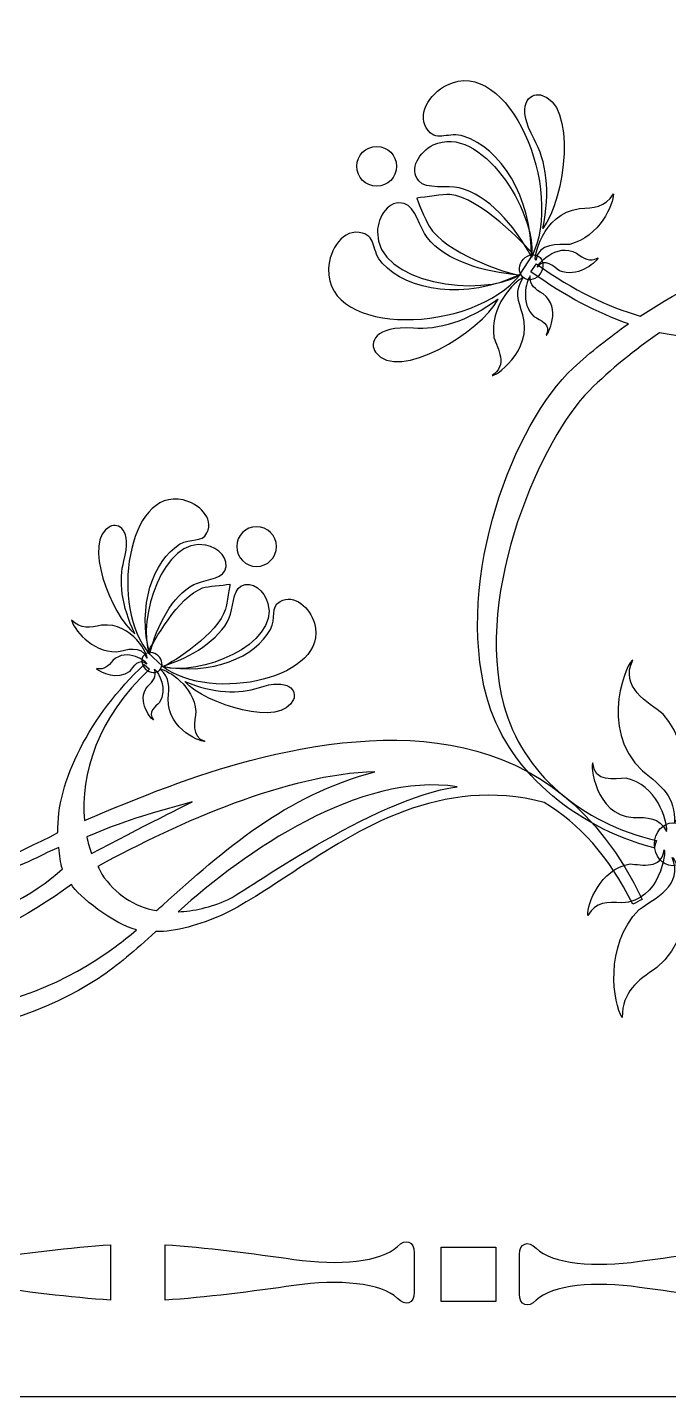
# Model space of a CAD drawing. Header units: millimetres. Extents: x -106 to 106, y -106 to 106.
# Drawn here: x -33.97 to -21.13, y -105.66 to -78.25 of the extents above; entities that cross this region are included whole.
import ezdxf

# ---------------------------------------------------------------- set-up
doc = ezdxf.new("R2010")
doc.units = ezdxf.units.MM
doc.header["$MEASUREMENT"] = 0
doc.layers.add('layer 1', color=7, linetype='Continuous')

msp = doc.modelspace()

# ---------------------------------------------------------------- linework, layer by layer
at = {"layer": 'layer 1', "color": 7}
msp.add_open_spline([(105.6569, -105.6569), (105.6569, -105.6569), (-106.0097, -105.6569), (-106.0097, -105.6569), (-106.0097, -105.6569), (-106.0097, -105.6569), (-106.0097, 106.0097), (-106.0097, 106.0097), (-106.0097, 106.0097), (-106.0097, 106.0097), (105.6569, 106.0097), (105.6569, 106.0097), (105.6569, 106.0097), (105.6569, 106.0097), (105.6569, -105.6569), (105.6569, -105.6569)], degree=3, knots=[0, 0, 0, 0, 0.2, 0.2, 0.2, 0.2, 0.4, 0.4, 0.4, 0.4, 0.6, 0.6, 0.6, 0.6, 1, 1, 1, 1], dxfattribs=at)
at = {"layer": 'layer 1', "color": 250}
for points, knots in [([(-23.8794, -82.8569), (-23.1891, -81.4954), (-24.3482, -78.79), (-25.5708, -79.4097), (-25.5708, -79.4097), (-25.9153, -79.5834), (-26.2008, -80.0192), (-25.94, -80.3251), (-25.94, -80.3251), (-25.7502, -80.548), (-25.536, -80.3334), (-25.2273, -80.4347), (-25.2273, -80.4347), (-24.5141, -80.6655), (-23.8603, -81.6311), (-23.8794, -82.8569)], [0, 0, 0, 0, 0.2, 0.2, 0.2, 0.2, 0.4, 0.4, 0.4, 0.4, 0.6, 0.6, 0.6, 0.6, 1, 1, 1, 1]), ([(-23.6502, -82.2792), (-23.1965, -81.6883), (-22.9558, -79.7605), (-23.6977, -79.6051), (-23.6977, -79.6051), (-23.9132, -79.5599), (-24.2066, -79.8018), (-23.8221, -80.4926), (-23.8221, -80.4926), (-23.5873, -80.9142), (-23.4914, -81.5412), (-23.6502, -82.2792)], [0, 0, 0, 0, 0.25, 0.25, 0.25, 0.25, 0.5, 0.5, 0.5, 0.5, 1, 1, 1, 1]), ([(3.5767, -83.1618), (3.5112, -83.1291), (3.4475, -83.0963), (3.3847, -83.0633), (3.3847, -83.0633), (2.9172, -84.0269), (2.3078, -84.6777), (1.6136, -85.1024), (1.6136, -85.1024), (-0.4487, -85.6402), (-2.0947, -84.5674), (-3.4196, -83.7016), (-3.4196, -83.7016), (-3.8803, -83.3995), (-4.4717, -83.0102), (-4.8396, -82.8483), (-4.8396, -82.8483), (-5.2701, -82.6585), (-5.7714, -82.5031), (-6.1574, -82.5186), (-6.1574, -82.5186), (-6.5851, -82.1345), (-6.9117, -81.8434), (-7.3089, -81.5819), (-7.3089, -81.5819), (-9.3458, -80.238), (-12.6753, -79.7935), (-15.5218, -81.832), (-15.5218, -81.832), (-15.5218, -81.832), (-16.01, -82.1982), (-16.01, -82.1982), (-16.01, -82.1982), (-16.0367, -82.2192), (-16.0658, -82.242), (-16.0934, -82.2633), (-16.0934, -82.2633), (-18.1231, -82.3829), (-20.0251, -82.9234), (-21.6997, -84.032), (-21.6997, -84.032), (-22.3476, -83.8474), (-23.0382, -83.5194), (-23.7763, -82.9875), (-23.7763, -82.9875), (-23.7763, -82.9875), (-23.8889, -83.1432), (-23.8889, -83.1432), (-23.8889, -83.1432), (-23.2017, -83.6393), (-22.5514, -83.9724), (-21.9364, -84.1857), (-21.9364, -84.1857), (-22.3176, -84.4537), (-22.6904, -84.7435), (-23.0449, -85.0745), (-23.0449, -85.0745), (-24.2155, -86.168), (-25.4261, -89.2417), (-24.7715, -91.6581), (-24.7715, -91.6581), (-24.3885, -93.0706), (-23.0642, -94.2468), (-21.421, -94.6732), (-21.421, -94.6732), (-21.421, -94.6732), (-21.3731, -94.5286), (-21.3731, -94.5286), (-21.3731, -94.5286), (-22.884, -94.182), (-24.0643, -93.1674), (-24.4279, -91.8269), (-24.4279, -91.8269), (-25.0544, -89.5159), (-23.6392, -86.4353), (-22.7235, -85.5244), (-22.7235, -85.5244), (-22.2828, -85.0866), (-21.8067, -84.7086), (-21.3116, -84.3634), (-21.3116, -84.3634), (-18.8589, -84.9068), (-17.0311, -83.5015), (-15.82, -82.5682), (-15.82, -82.5682), (-15.82, -82.5682), (-15.6701, -82.4555), (-15.6701, -82.4555), (-15.6701, -82.4555), (-15.4212, -82.4414), (-15.1699, -82.438), (-14.9167, -82.4387), (-14.9167, -82.4387), (-15.3713, -82.9086), (-15.6472, -83.6003), (-15.6293, -84.3279), (-15.6293, -84.3279), (-15.6061, -85.3009), (-15.1001, -86.1573), (-14.2189, -86.7943), (-14.2189, -86.7943), (-14.2189, -86.7943), (-14.1708, -86.6985), (-14.1708, -86.6985), (-14.1708, -86.6985), (-15.0016, -86.0967), (-15.414, -85.2337), (-15.4371, -84.3228), (-15.4371, -84.3228), (-15.4559, -83.5576), (-14.5425, -82.6461), (-14.4809, -82.6065), (-14.4809, -82.6065), (-12.6075, -82.5186), (-9.7675, -83.641), (-8.1187, -84.4975), (-8.1187, -84.4975), (-8.1519, -85.5086), (-7.4779, -86.846), (-6.3913, -87.8619), (-6.3913, -87.8619), (-6.3913, -87.8619), (-6.289, -87.7675), (-6.289, -87.7675), (-6.289, -87.7675), (-7.3223, -86.8019), (-7.6758, -85.6667), (-7.5874, -84.7376), (-7.5874, -84.7376), (-6.4993, -85.2047), (-5.3574, -85.6643), (-4.2677, -85.943), (-4.2677, -85.943), (-1.5697, -86.6327), (1.81, -86.8539), (3.5767, -83.1618)], [0, 0, 0, 0, 0.0285714, 0.0285714, 0.0285714, 0.0285714, 0.0571429, 0.0571429, 0.0571429, 0.0571429, 0.0857143, 0.0857143, 0.0857143, 0.0857143, 0.1142857, 0.1142857, 0.1142857, 0.1142857, 0.1428571, 0.1428571, 0.1428571, 0.1428572, 0.1714286, 0.1714286, 0.1714286, 0.1714286, 0.2, 0.2, 0.2, 0.2, 0.2285714, 0.2285714, 0.2285714, 0.2285714, 0.2571429, 0.2571429, 0.2571429, 0.2571429, 0.2857143, 0.2857143, 0.2857143, 0.2857143, 0.3142857, 0.3142857, 0.3142857, 0.3142857, 0.3428571, 0.3428571, 0.3428571, 0.3428572, 0.3714286, 0.3714286, 0.3714286, 0.3714286, 0.4, 0.4, 0.4, 0.4, 0.4285714, 0.4285714, 0.4285714, 0.4285714, 0.4571429, 0.4571429, 0.4571429, 0.4571429, 0.4857143, 0.4857143, 0.4857143, 0.4857143, 0.5142857, 0.5142857, 0.5142857, 0.5142857, 0.5428571, 0.5428571, 0.5428571, 0.5428572, 0.5714286, 0.5714286, 0.5714286, 0.5714286, 0.6, 0.6, 0.6, 0.6, 0.6285714, 0.6285714, 0.6285714, 0.6285714, 0.6571429, 0.6571429, 0.6571429, 0.6571429, 0.6857143, 0.6857143, 0.6857143, 0.6857143, 0.7142857, 0.7142857, 0.7142857, 0.7142857, 0.7428571, 0.7428571, 0.7428571, 0.7428572, 0.7714286, 0.7714286, 0.7714286, 0.7714286, 0.8, 0.8, 0.8, 0.8, 0.8285714, 0.8285714, 0.8285714, 0.8285714, 0.8571429, 0.8571429, 0.8571429, 0.8571429, 0.8857143, 0.8857143, 0.8857143, 0.8857143, 0.9142857, 0.9142857, 0.9142857, 0.9142857, 0.9428571, 0.9428571, 0.9428571, 0.9428572, 1, 1, 1, 1]), ([(-23.8736, -82.8428), (-23.7782, -81.9426), (-24.8982, -80.1546), (-25.8415, -80.6066), (-25.8415, -80.6066), (-26.1162, -80.7382), (-26.3396, -81.0851), (-26.1338, -81.3276), (-26.1338, -81.3276), (-25.9846, -81.5033), (-25.551, -81.411), (-25.3257, -81.4651), (-25.3257, -81.4651), (-24.7466, -81.6087), (-24.2274, -82.1993), (-23.8736, -82.8428)], [0, 0, 0, 0, 0.2, 0.2, 0.2, 0.2, 0.4, 0.4, 0.4, 0.4, 0.6, 0.6, 0.6, 0.6, 1, 1, 1, 1]), ([(-26.5771, -81.0341), (-26.5771, -80.8147), (-26.7551, -80.6366), (-26.9747, -80.6366), (-26.9747, -80.6366), (-27.1941, -80.6366), (-27.3726, -80.8147), (-27.3726, -81.0341), (-27.3726, -81.0341), (-27.3726, -81.2532), (-27.1941, -81.4317), (-26.9747, -81.4317), (-26.9747, -81.4317), (-26.7551, -81.4317), (-26.5771, -81.2532), (-26.5771, -81.0341)], [0, 0, 0, 0, 0.2, 0.2, 0.2, 0.2, 0.4, 0.4, 0.4, 0.4, 0.6, 0.6, 0.6, 0.6, 1, 1, 1, 1]), ([(-24.1158, -83.2145), (-24.41, -83.1683), (-25.6018, -82.7636), (-25.9255, -82.2306), (-25.9255, -82.2306), (-25.9939, -82.1179), (-26.177, -81.6739), (-26.1739, -81.669), (-26.1739, -81.669), (-25.9855, -81.6497), (-25.6506, -81.5857), (-25.5126, -81.5981), (-25.5126, -81.5981), (-24.8942, -81.6577), (-24.0193, -82.5954), (-23.8447, -82.7935), (-23.8447, -82.7935), (-23.8447, -82.7935), (-24.1158, -83.2145), (-24.1158, -83.2145)], [0, 0, 0, 0, 0.1666667, 0.1666667, 0.1666667, 0.1666667, 0.3333333, 0.3333333, 0.3333333, 0.3333333, 0.5, 0.5, 0.5, 0.5, 0.6666667, 0.6666667, 0.6666667, 0.6666667, 1, 1, 1, 1]), ([(-23.792, -82.9199), (-23.7377, -82.5527), (-23.3434, -82.6065), (-23.112, -82.5954), (-23.112, -82.5954), (-22.51, -82.4459), (-22.2329, -81.7841), (-22.2367, -81.5867), (-22.2367, -81.5867), (-22.4134, -81.8565), (-22.6228, -81.8637), (-22.9188, -81.8809), (-22.9188, -81.8809), (-23.6753, -81.9781), (-23.844, -82.9107), (-23.792, -82.9199)], [0, 0, 0, 0, 0.2, 0.2, 0.2, 0.2, 0.4, 0.4, 0.4, 0.4, 0.6, 0.6, 0.6, 0.6, 1, 1, 1, 1]), ([(-24.1098, -83.2097), (-24.8904, -83.6699), (-26.9819, -83.3899), (-26.9597, -82.3433), (-26.9597, -82.3433), (-26.9539, -82.0401), (-26.7309, -81.6918), (-26.4245, -81.7796), (-26.4245, -81.7796), (-26.2028, -81.8427), (-26.1081, -82.2757), (-25.965, -82.4583), (-25.965, -82.4583), (-25.5946, -82.9265), (-24.842, -83.1539), (-24.1098, -83.2097)], [0, 0, 0, 0, 0.2, 0.2, 0.2, 0.2, 0.4, 0.4, 0.4, 0.4, 0.6, 0.6, 0.6, 0.6, 1, 1, 1, 1]), ([(-24.0996, -83.199), (-25.0532, -84.3907), (-27.9958, -84.4551), (-27.9379, -83.0853), (-27.9379, -83.0853), (-27.9223, -82.6998), (-27.6441, -82.2602), (-27.2574, -82.3708), (-27.2574, -82.3708), (-26.9759, -82.4504), (-27.082, -82.7353), (-26.8634, -82.974), (-26.8634, -82.974), (-26.3575, -83.5277), (-25.2072, -83.7237), (-24.0996, -83.199)], [0, 0, 0, 0, 0.2, 0.2, 0.2, 0.2, 0.4, 0.4, 0.4, 0.4, 0.6, 0.6, 0.6, 0.6, 1, 1, 1, 1]), ([(-23.758, -83.0522), (-23.6061, -82.8555), (-23.4326, -83.0405), (-23.315, -83.1249), (-23.315, -83.1249), (-22.971, -83.2689), (-22.6087, -82.9851), (-22.5434, -82.8659), (-22.5434, -82.8659), (-22.7214, -82.9575), (-22.8259, -82.88), (-22.9765, -82.7746), (-22.9765, -82.7746), (-23.3801, -82.5389), (-23.7811, -83.0268), (-23.758, -83.0522)], [0, 0, 0, 0, 0.2, 0.2, 0.2, 0.2, 0.4, 0.4, 0.4, 0.4, 0.6, 0.6, 0.6, 0.6, 1, 1, 1, 1]), ([(-24.0243, -83.2731), (-23.9208, -83.3396), (-23.7739, -83.2955), (-23.6948, -83.1739), (-23.6948, -83.1739), (-23.6166, -83.0522), (-23.6378, -82.899), (-23.7406, -82.8325), (-23.7406, -82.8325), (-23.8447, -82.766), (-23.9926, -82.8108), (-24.0703, -82.931), (-24.0703, -82.931), (-24.1483, -83.0529), (-24.128, -83.2066), (-24.0243, -83.2731)], [0, 0, 0, 0, 0.2, 0.2, 0.2, 0.2, 0.4, 0.4, 0.4, 0.4, 0.6, 0.6, 0.6, 0.6, 1, 1, 1, 1]), ([(-24.6641, -85.2171), (-24.3482, -85.0245), (-24.5492, -84.6804), (-24.6284, -84.4613), (-24.6284, -84.4613), (-24.7239, -83.8446), (-24.2234, -83.3323), (-24.04, -83.2603), (-24.04, -83.2603), (-24.2198, -83.5277), (-24.1451, -83.7251), (-24.047, -84.0059), (-24.047, -84.0059), (-23.8443, -84.7455), (-24.6343, -85.2616), (-24.6641, -85.2171)], [0, 0, 0, 0, 0.2, 0.2, 0.2, 0.2, 0.4, 0.4, 0.4, 0.4, 0.6, 0.6, 0.6, 0.6, 1, 1, 1, 1]), ([(-23.584, -84.4148), (-23.4655, -84.1953), (-23.7055, -84.1113), (-23.8286, -84.0375), (-23.8286, -84.0375), (-24.1008, -83.7795), (-23.9861, -83.333), (-23.9034, -83.2255), (-23.9034, -83.2255), (-23.9153, -83.4253), (-23.8026, -83.4898), (-23.6457, -83.5855), (-23.6457, -83.5855), (-23.2671, -83.8598), (-23.5513, -84.4244), (-23.584, -84.4148)], [0, 0, 0, 0, 0.2, 0.2, 0.2, 0.2, 0.4, 0.4, 0.4, 0.4, 0.6, 0.6, 0.6, 0.6, 1, 1, 1, 1]), ([(-24.5418, -83.693), (-24.892, -84.35), (-26.548, -85.3677), (-26.9959, -84.7562), (-26.9959, -84.7562), (-27.1263, -84.5788), (-27.0278, -84.2119), (-26.2404, -84.2763), (-26.2404, -84.2763), (-25.7589, -84.3159), (-25.1492, -84.143), (-24.5418, -83.693)], [0, 0, 0, 0, 0.25, 0.25, 0.25, 0.25, 0.5, 0.5, 0.5, 0.5, 1, 1, 1, 1]), ([(-29.5036, -92.9249), (-30.5933, -93.2032), (-31.7346, -93.6625), (-32.8233, -94.1296), (-32.8233, -94.1296), (-32.9115, -93.2005), (-32.558, -92.0656), (-31.5246, -91.0993), (-31.5246, -91.0993), (-31.5246, -91.0993), (-31.627, -91.0056), (-31.627, -91.0056), (-31.627, -91.0056), (-32.7135, -92.0215), (-33.3879, -93.3586), (-33.3545, -94.3697), (-33.3545, -94.3697), (-35.0035, -95.2258), (-37.8431, -96.3493), (-39.7164, -96.2611), (-39.7164, -96.2611), (-39.7784, -96.2215), (-40.691, -95.3099), (-40.6728, -94.544), (-40.6728, -94.544), (-40.65, -93.6335), (-40.2371, -92.7709), (-39.4067, -92.1694), (-39.4067, -92.1694), (-39.4067, -92.1694), (-39.4547, -92.0729), (-39.4547, -92.0729), (-39.4547, -92.0729), (-40.3358, -92.7106), (-40.8419, -93.567), (-40.8653, -94.5396), (-40.8653, -94.5396), (-40.8831, -95.2668), (-40.6069, -95.9586), (-40.1527, -96.4285), (-40.1527, -96.4285), (-40.4054, -96.4296), (-40.6572, -96.4261), (-40.906, -96.4116), (-40.906, -96.4116), (-40.906, -96.4116), (-41.0553, -96.299), (-41.0553, -96.299), (-41.0553, -96.299), (-42.2668, -95.3657), (-44.0948, -93.9608), (-46.5475, -94.5044), (-46.5475, -94.5044), (-47.0422, -94.1589), (-47.5188, -93.7809), (-47.9593, -93.3428), (-47.9593, -93.3428), (-48.8748, -92.4319), (-50.2899, -89.3513), (-49.6638, -87.0399), (-49.6638, -87.0399), (-49.3003, -85.6994), (-48.12, -84.6859), (-46.6088, -84.3393), (-46.6088, -84.3393), (-46.6088, -84.3393), (-46.657, -84.1943), (-46.657, -84.1943), (-46.657, -84.1943), (-48.2998, -84.6204), (-49.6245, -85.7973), (-50.0072, -87.2094), (-50.0072, -87.2094), (-50.662, -89.6262), (-49.4515, -92.6995), (-48.2809, -93.7923), (-48.2809, -93.7923), (-47.926, -94.1241), (-47.5533, -94.4138), (-47.1723, -94.6815), (-47.1723, -94.6815), (-47.7872, -94.8948), (-48.4373, -95.2289), (-49.1248, -95.724), (-49.1248, -95.724), (-49.1248, -95.724), (-49.0121, -95.88), (-49.0121, -95.88), (-49.0121, -95.88), (-48.2738, -95.3481), (-47.5833, -95.0205), (-46.9356, -94.8352), (-46.9356, -94.8352), (-45.2602, -95.9445), (-43.3591, -96.4843), (-41.329, -96.6039), (-41.329, -96.6039), (-41.3015, -96.6252), (-41.2724, -96.6476), (-41.2458, -96.6686), (-41.2458, -96.6686), (-41.2458, -96.6686), (-40.7578, -97.0352), (-40.7578, -97.0352), (-40.7578, -97.0352), (-37.9108, -99.074), (-34.5815, -98.6296), (-32.5445, -97.2857), (-32.5445, -97.2857), (-32.1475, -97.0242), (-31.8208, -96.7327), (-31.393, -96.3493), (-31.393, -96.3493), (-31.0072, -96.3637), (-30.5059, -96.2094), (-30.0753, -96.0189), (-30.0753, -96.0189), (-29.7075, -95.8573), (-29.1162, -95.468), (-28.6549, -95.1655), (-28.6549, -95.1655), (-27.3306, -94.2995), (-25.6849, -93.2273), (-23.6224, -93.7648), (-23.6224, -93.7648), (-22.9281, -94.1895), (-22.3183, -94.8407), (-21.851, -95.8039), (-21.851, -95.8039), (-21.7881, -95.7705), (-21.724, -95.7388), (-21.6586, -95.7057), (-21.6586, -95.7057), (-23.4259, -92.0136), (-26.8057, -92.2344), (-29.5036, -92.9249)], [0, 0, 0, 0, 0.0285714, 0.0285714, 0.0285714, 0.0285714, 0.0571429, 0.0571429, 0.0571429, 0.0571429, 0.0857143, 0.0857143, 0.0857143, 0.0857143, 0.1142857, 0.1142857, 0.1142857, 0.1142857, 0.1428571, 0.1428571, 0.1428571, 0.1428572, 0.1714286, 0.1714286, 0.1714286, 0.1714286, 0.2, 0.2, 0.2, 0.2, 0.2285714, 0.2285714, 0.2285714, 0.2285714, 0.2571429, 0.2571429, 0.2571429, 0.2571429, 0.2857143, 0.2857143, 0.2857143, 0.2857143, 0.3142857, 0.3142857, 0.3142857, 0.3142857, 0.3428571, 0.3428571, 0.3428571, 0.3428572, 0.3714286, 0.3714286, 0.3714286, 0.3714286, 0.4, 0.4, 0.4, 0.4, 0.4285714, 0.4285714, 0.4285714, 0.4285714, 0.4571429, 0.4571429, 0.4571429, 0.4571429, 0.4857143, 0.4857143, 0.4857143, 0.4857143, 0.5142857, 0.5142857, 0.5142857, 0.5142857, 0.5428571, 0.5428571, 0.5428571, 0.5428572, 0.5714286, 0.5714286, 0.5714286, 0.5714286, 0.6, 0.6, 0.6, 0.6, 0.6285714, 0.6285714, 0.6285714, 0.6285714, 0.6571429, 0.6571429, 0.6571429, 0.6571429, 0.6857143, 0.6857143, 0.6857143, 0.6857143, 0.7142857, 0.7142857, 0.7142857, 0.7142857, 0.7428571, 0.7428571, 0.7428571, 0.7428572, 0.7714286, 0.7714286, 0.7714286, 0.7714286, 0.8, 0.8, 0.8, 0.8, 0.8285714, 0.8285714, 0.8285714, 0.8285714, 0.8571429, 0.8571429, 0.8571429, 0.8571429, 0.8857143, 0.8857143, 0.8857143, 0.8857143, 0.9142857, 0.9142857, 0.9142857, 0.9142857, 0.9428571, 0.9428571, 0.9428571, 0.9428572, 1, 1, 1, 1]), ([(-31.5141, -90.8075), (-32.3391, -89.8563), (-31.953, -87.4592), (-30.8496, -87.71), (-30.8496, -87.71), (-30.5399, -87.781), (-30.2241, -88.0717), (-30.3716, -88.3687), (-30.3716, -88.3687), (-30.4787, -88.5854), (-30.6926, -88.4569), (-30.92, -88.5992), (-30.92, -88.5992), (-31.4444, -88.9268), (-31.7748, -89.8305), (-31.5141, -90.8075)], [0, 0, 0, 0, 0.2, 0.2, 0.2, 0.2, 0.4, 0.4, 0.4, 0.4, 0.6, 0.6, 0.6, 0.6, 1, 1, 1, 1]), ([(-31.8135, -90.3913), (-32.2943, -90.01), (-32.8731, -88.5151), (-32.3108, -88.2416), (-32.3108, -88.2416), (-32.147, -88.1627), (-31.8645, -88.2974), (-32.0338, -88.9268), (-32.0338, -88.9268), (-32.137, -89.3103), (-32.0879, -89.8315), (-31.8135, -90.3913)], [0, 0, 0, 0, 0.25, 0.25, 0.25, 0.25, 0.5, 0.5, 0.5, 0.5, 1, 1, 1, 1]), ([(-31.5219, -90.7985), (-31.7782, -90.0968), (-31.2392, -88.4404), (-30.3934, -88.6133), (-30.3934, -88.6133), (-30.1478, -88.6643), (-29.8992, -88.8976), (-30.0157, -89.1321), (-30.0157, -89.1321), (-30.0999, -89.3034), (-30.4653, -89.3158), (-30.6344, -89.4047), (-30.6344, -89.4047), (-31.0694, -89.6355), (-31.3672, -90.2122), (-31.5219, -90.7985)], [0, 0, 0, 0, 0.2, 0.2, 0.2, 0.2, 0.4, 0.4, 0.4, 0.4, 0.6, 0.6, 0.6, 0.6, 1, 1, 1, 1]), ([(-28.9806, -88.6447), (-28.9806, -88.8638), (-29.1587, -89.0419), (-29.3782, -89.0419), (-29.3782, -89.0419), (-29.5978, -89.0419), (-29.7757, -88.8638), (-29.7757, -88.6447), (-29.7757, -88.6447), (-29.7757, -88.4249), (-29.5978, -88.2467), (-29.3782, -88.2467), (-29.3782, -88.2467), (-29.1587, -88.2467), (-28.9806, -88.4249), (-28.9806, -88.6447)], [0, 0, 0, 0, 0.2, 0.2, 0.2, 0.2, 0.4, 0.4, 0.4, 0.4, 0.6, 0.6, 0.6, 0.6, 1, 1, 1, 1]), ([(-31.259, -91.0452), (-30.5423, -91.256), (-28.9243, -90.6129), (-29.1506, -89.7805), (-29.1506, -89.7805), (-29.2166, -89.538), (-29.4645, -89.3051), (-29.6918, -89.4363), (-29.6918, -89.4363), (-29.8574, -89.5311), (-29.8465, -89.897), (-29.9247, -90.0716), (-29.9247, -90.0716), (-30.1273, -90.5198), (-30.6839, -90.8543), (-31.259, -91.0452)], [0, 0, 0, 0, 0.2, 0.2, 0.2, 0.2, 0.4, 0.4, 0.4, 0.4, 0.6, 0.6, 0.6, 0.6, 1, 1, 1, 1]), ([(-31.2537, -91.0462), (-31.0274, -90.9512), (-30.1535, -90.3886), (-30.0014, -89.898), (-30.0014, -89.898), (-29.9699, -89.7933), (-29.9117, -89.4012), (-29.9154, -89.3981), (-29.9154, -89.3981), (-30.0698, -89.4202), (-30.3509, -89.436), (-30.4586, -89.4729), (-30.4586, -89.4729), (-30.9419, -89.6451), (-31.4547, -90.5698), (-31.5544, -90.7641), (-31.5544, -90.7641), (-31.5544, -90.7641), (-31.2537, -91.0462), (-31.2537, -91.0462)], [0, 0, 0, 0, 0.1666667, 0.1666667, 0.1666667, 0.1666667, 0.3333333, 0.3333333, 0.3333333, 0.3333333, 0.5, 0.5, 0.5, 0.5, 0.6666667, 0.6666667, 0.6666667, 0.6666667, 1, 1, 1, 1]), ([(-31.2692, -91.0376), (-30.2677, -91.8007), (-27.8983, -91.2633), (-28.2199, -90.1791), (-28.2199, -90.1791), (-28.3093, -89.8732), (-28.6206, -89.5769), (-28.9078, -89.7426), (-28.9078, -89.7426), (-29.1167, -89.8629), (-28.9751, -90.0689), (-29.1022, -90.3042), (-29.1022, -90.3042), (-29.3964, -90.8485), (-30.2775, -91.2368), (-31.2692, -91.0376)], [0, 0, 0, 0, 0.2, 0.2, 0.2, 0.2, 0.4, 0.4, 0.4, 0.4, 0.6, 0.6, 0.6, 0.6, 1, 1, 1, 1]), ([(-31.5717, -90.8761), (-31.6888, -90.5932), (-31.9927, -90.7155), (-32.1808, -90.7524), (-32.1808, -90.7524), (-32.692, -90.7534), (-33.0467, -90.2787), (-33.0827, -90.1195), (-33.0827, -90.1195), (-32.8877, -90.3004), (-32.7187, -90.2642), (-32.4788, -90.2194), (-32.4788, -90.2194), (-31.8533, -90.1454), (-31.5319, -90.8578), (-31.5717, -90.8761)], [0, 0, 0, 0, 0.2, 0.2, 0.2, 0.2, 0.4, 0.4, 0.4, 0.4, 0.6, 0.6, 0.6, 0.6, 1, 1, 1, 1]), ([(-31.5718, -90.9897), (-31.7327, -90.8619), (-31.8354, -91.0452), (-31.9117, -91.1351), (-31.9117, -91.1351), (-32.1591, -91.3212), (-32.506, -91.1644), (-32.5823, -91.0824), (-32.5823, -91.0824), (-32.4212, -91.1203), (-32.3528, -91.0376), (-32.2529, -90.9236), (-32.2529, -90.9236), (-31.9771, -90.6535), (-31.5595, -90.9643), (-31.5718, -90.9897)], [0, 0, 0, 0, 0.2, 0.2, 0.2, 0.2, 0.4, 0.4, 0.4, 0.4, 0.6, 0.6, 0.6, 0.6, 1, 1, 1, 1]), ([(-31.3147, -91.1114), (-31.3843, -91.1861), (-31.511, -91.1792), (-31.5984, -91.0979), (-31.5984, -91.0979), (-31.6847, -91.0166), (-31.699, -90.8895), (-31.6301, -90.8161), (-31.6301, -90.8161), (-31.5599, -90.742), (-31.4328, -90.7483), (-31.3457, -90.8299), (-31.3457, -90.8299), (-31.2592, -90.9112), (-31.2451, -91.0376), (-31.3147, -91.1114)], [0, 0, 0, 0, 0.2, 0.2, 0.2, 0.2, 0.4, 0.4, 0.4, 0.4, 0.6, 0.6, 0.6, 0.6, 1, 1, 1, 1]), ([(-21.848, -90.9184), (-22.1194, -91.4597), (-21.5404, -91.7618), (-21.2402, -91.9981), (-21.2402, -91.9981), (-20.5729, -92.7709), (-20.8214, -93.9174), (-21.0133, -94.1764), (-21.0133, -94.1764), (-20.9969, -93.65), (-21.2712, -93.4406), (-21.6522, -93.1357), (-21.6522, -93.1357), (-22.5765, -92.2858), (-21.9275, -90.8819), (-21.848, -90.9184)], [0, 0, 0, 0, 0.2, 0.2, 0.2, 0.2, 0.4, 0.4, 0.4, 0.4, 0.6, 0.6, 0.6, 0.6, 1, 1, 1, 1]), ([(-31.4392, -92.1139), (-31.577, -91.9623), (-31.4025, -91.8476), (-31.3181, -91.7632), (-31.3181, -91.7632), (-31.1522, -91.5031), (-31.3336, -91.1682), (-31.4204, -91.0979), (-31.4204, -91.0979), (-31.3718, -91.256), (-31.449, -91.3312), (-31.5551, -91.4383), (-31.5551, -91.4383), (-31.8028, -91.7329), (-31.4635, -92.1287), (-31.4392, -92.1139)], [0, 0, 0, 0, 0.2, 0.2, 0.2, 0.2, 0.4, 0.4, 0.4, 0.4, 0.6, 0.6, 0.6, 0.6, 1, 1, 1, 1]), ([(-30.4139, -92.5404), (-30.7047, -92.4488), (-30.6127, -92.1339), (-30.5933, -91.942), (-30.5933, -91.942), (-30.6406, -91.4304), (-31.1435, -91.1203), (-31.3047, -91.0993), (-31.3047, -91.0993), (-31.1071, -91.2777), (-31.1274, -91.45), (-31.1502, -91.6946), (-31.1502, -91.6946), (-31.164, -92.3271), (-30.4277, -92.5824), (-30.4139, -92.5404)], [0, 0, 0, 0, 0.2, 0.2, 0.2, 0.2, 0.4, 0.4, 0.4, 0.4, 0.6, 0.6, 0.6, 0.6, 1, 1, 1, 1]), ([(-30.816, -91.3453), (-30.404, -91.8007), (-28.8757, -92.2837), (-28.6392, -91.7046), (-28.6392, -91.7046), (-28.5699, -91.5372), (-28.7224, -91.2619), (-29.3404, -91.4714), (-29.3404, -91.4714), (-29.7168, -91.5995), (-30.24, -91.5844), (-30.816, -91.3453)], [0, 0, 0, 0, 0.25, 0.25, 0.25, 0.25, 0.5, 0.5, 0.5, 0.5, 1, 1, 1, 1]), ([(-31.3808, -95.93), (-31.3808, -95.93), (-31.3808, -95.93), (-31.3808, -95.93), (-31.3808, -95.93), (-31.8294, -95.848), (-32.21, -95.6027), (-32.4772, -95.1976), (-32.4772, -95.1976), (-32.5082, -95.1514), (-32.5284, -95.0949), (-32.5552, -95.045), (-32.5552, -95.045), (-30.9085, -94.1506), (-28.7772, -93.2036), (-27.0097, -93.1509), (-27.0097, -93.1509), (-28.8123, -93.628), (-30.0365, -94.7253), (-31.2559, -95.8194), (-31.2559, -95.8194), (-31.2988, -95.858), (-31.3386, -95.8918), (-31.3808, -95.93)], [0, 0, 0, 0, 0.1428571, 0.1428571, 0.1428571, 0.1428572, 0.2857143, 0.2857143, 0.2857143, 0.2857143, 0.4285714, 0.4285714, 0.4285714, 0.4285714, 0.5714286, 0.5714286, 0.5714286, 0.5714286, 0.7142857, 0.7142857, 0.7142857, 0.7142857, 1, 1, 1, 1]), ([(-29.9604, -95.7143), (-29.9604, -95.7143), (-29.9604, -95.7143), (-29.9604, -95.7143), (-29.9604, -95.7143), (-30.3066, -95.867), (-30.6377, -95.9403), (-30.9488, -95.9538), (-30.9488, -95.9538), (-29.6105, -94.7452), (-27.3108, -93.1509), (-25.3665, -93.4513), (-25.3665, -93.4513), (-27.0808, -93.6983), (-29.6068, -95.5576), (-29.9604, -95.7143)], [0, 0, 0, 0, 0.2, 0.2, 0.2, 0.2, 0.4, 0.4, 0.4, 0.4, 0.6, 0.6, 0.6, 0.6, 1, 1, 1, 1]), ([(-22.6499, -92.9707), (-22.624, -93.3775), (-22.2184, -93.2876), (-21.9822, -93.2821), (-21.9822, -93.2821), (-21.3809, -93.4037), (-21.1513, -94.1227), (-21.1719, -94.3439), (-21.1719, -94.3439), (-21.3297, -94.0559), (-21.5426, -94.0642), (-21.8434, -94.0686), (-21.8434, -94.0686), (-22.6075, -94.017), (-22.7047, -92.9855), (-22.6499, -92.9707)], [0, 0, 0, 0, 0.2, 0.2, 0.2, 0.2, 0.4, 0.4, 0.4, 0.4, 0.6, 0.6, 0.6, 0.6, 1, 1, 1, 1]), ([(-30.6682, -93.7517), (-30.6682, -93.7517), (-30.6682, -93.7517), (-30.6682, -93.7517), (-30.6682, -93.7517), (-30.6454, -93.7444), (-31.7327, -94.2839), (-32.6838, -94.7873), (-32.6838, -94.7873), (-32.7237, -94.6818), (-32.7506, -94.5671), (-32.7766, -94.451), (-32.7766, -94.451), (-31.7739, -94.0359), (-31.5694, -94.0166), (-30.6682, -93.7517)], [0, 0, 0, 0, 0.2, 0.2, 0.2, 0.2, 0.4, 0.4, 0.4, 0.4, 0.6, 0.6, 0.6, 0.6, 1, 1, 1, 1]), ([(-21.0457, -94.1733), (-21.2471, -94.1709), (-21.4136, -94.3608), (-21.4169, -94.5981), (-21.4169, -94.5981), (-21.419, -94.8345), (-21.2584, -95.0288), (-21.0567, -95.0308), (-21.0567, -95.0308), (-20.8545, -95.0336), (-20.689, -94.8431), (-20.6855, -94.6071), (-20.6855, -94.6071), (-20.6826, -94.3708), (-20.844, -94.1754), (-21.0457, -94.1733)], [0, 0, 0, 0, 0.2, 0.2, 0.2, 0.2, 0.4, 0.4, 0.4, 0.4, 0.6, 0.6, 0.6, 0.6, 1, 1, 1, 1]), ([(-33.9479, -94.9509), (-33.9479, -94.9509), (-33.9479, -94.9509), (-33.9479, -94.9509), (-33.9479, -94.9509), (-33.6778, -94.8334), (-33.6112, -94.7824), (-33.3367, -94.666), (-33.3367, -94.666), (-33.3235, -94.8248), (-33.3058, -94.9744), (-33.2658, -95.0949), (-33.2658, -95.0949), (-34.2733, -96.084), (-37.6773, -97.3759), (-39.2637, -96.597), (-39.2637, -96.597), (-37.4211, -96.454), (-35.656, -95.6923), (-33.9479, -94.9509)], [0, 0, 0, 0, 0.1666667, 0.1666667, 0.1666667, 0.1666667, 0.3333333, 0.3333333, 0.3333333, 0.3333333, 0.5, 0.5, 0.5, 0.5, 0.6666667, 0.6666667, 0.6666667, 0.6666667, 1, 1, 1, 1]), ([(-21.2245, -94.7104), (-21.2641, -95.1156), (-21.6667, -95.0091), (-21.9016, -94.9961), (-21.9016, -94.9961), (-22.5071, -95.0939), (-22.7621, -95.8046), (-22.7488, -96.0265), (-22.7488, -96.0265), (-22.5815, -95.7443), (-22.3688, -95.7602), (-22.0684, -95.776), (-22.0684, -95.776), (-21.3022, -95.7526), (-21.1704, -94.7273), (-21.2245, -94.7104)], [0, 0, 0, 0, 0.2, 0.2, 0.2, 0.2, 0.4, 0.4, 0.4, 0.4, 0.6, 0.6, 0.6, 0.6, 1, 1, 1, 1]), ([(-21.0622, -94.8651), (-20.8193, -95.4219), (-21.4128, -95.6899), (-21.7249, -95.9063), (-21.7249, -95.9063), (-22.4304, -96.6376), (-22.2404, -97.7976), (-22.0625, -98.0687), (-22.0625, -98.0687), (-22.0529, -97.5409), (-21.7674, -97.3494), (-21.3714, -97.0686), (-21.3714, -97.0686), (-20.4053, -96.2749), (-20.982, -94.8334), (-21.0622, -94.8651)], [0, 0, 0, 0, 0.2, 0.2, 0.2, 0.2, 0.4, 0.4, 0.4, 0.4, 0.6, 0.6, 0.6, 0.6, 1, 1, 1, 1]), ([(-32.5788, -96.9071), (-32.5788, -96.9071), (-32.5788, -96.9071), (-32.5788, -96.9071), (-32.5788, -96.9071), (-34.5598, -98.2155), (-37.8011, -98.6468), (-40.5735, -96.6621), (-40.5735, -96.6621), (-40.5735, -96.6621), (-40.6032, -96.6397), (-40.6032, -96.6397), (-40.6032, -96.6397), (-40.3913, -96.6421), (-40.1754, -96.6308), (-39.9615, -96.6252), (-39.9615, -96.6252), (-38.087, -98.1128), (-34.72, -96.6308), (-33.0849, -95.4081), (-33.0849, -95.4081), (-32.9478, -95.6368), (-32.2367, -96.2042), (-31.7818, -96.3145), (-31.7818, -96.3145), (-32.0788, -96.5736), (-32.3001, -96.7234), (-32.5788, -96.9071)], [0, 0, 0, 0, 0.125, 0.125, 0.125, 0.125, 0.25, 0.25, 0.25, 0.25, 0.375, 0.375, 0.375, 0.375, 0.5, 0.5, 0.5, 0.5, 0.625, 0.625, 0.625, 0.625, 0.75, 0.75, 0.75, 0.75, 1, 1, 1, 1])]:
    msp.add_open_spline(points, degree=3, knots=knots, dxfattribs=at)
at = {"layer": 'layer 1'}
for points, knots in [([(-32.2989, -102.6166), (-33.0761, -102.6655), (-34.0761, -102.7961), (-34.8748, -102.9108), (-34.8748, -102.9108), (-35.7692, -103.039), (-36.633, -102.9635), (-36.946, -102.6507), (-36.946, -102.6507), (-37.1081, -102.4885), (-37.2824, -102.5429), (-37.2824, -102.7782), (-37.2824, -102.7782), (-37.2824, -102.9639), (-37.2824, -103.3793), (-37.2824, -103.5657), (-37.2824, -103.5657), (-37.2824, -103.801), (-37.1081, -103.8548), (-36.946, -103.6922), (-36.946, -103.6922), (-36.633, -103.3793), (-35.7692, -103.3049), (-34.8748, -103.4331), (-34.8748, -103.4331), (-34.0761, -103.5471), (-33.0761, -103.678), (-32.2989, -103.7266), (-32.2989, -103.7266), (-32.2989, -103.7266), (-32.2989, -102.6166), (-32.2989, -102.6166)], [0, 0, 0, 0, 0.1111111, 0.1111111, 0.1111111, 0.1111111, 0.2222222, 0.2222222, 0.2222222, 0.2222222, 0.3333333, 0.3333333, 0.3333333, 0.3333333, 0.4444444, 0.4444444, 0.4444444, 0.4444445, 0.5555556, 0.5555556, 0.5555556, 0.5555556, 0.6666667, 0.6666667, 0.6666667, 0.6666667, 0.7777778, 0.7777778, 0.7777778, 0.7777778, 1, 1, 1, 1]), ([(-26.5601, -102.6507), (-26.8726, -102.9635), (-27.7369, -103.039), (-28.6316, -102.9108), (-28.6316, -102.9108), (-29.4307, -102.7961), (-30.4308, -102.6655), (-31.2079, -102.6166), (-31.2079, -102.6166), (-31.2079, -102.6166), (-31.2079, -103.7266), (-31.2079, -103.7266), (-31.2079, -103.7266), (-30.4308, -103.678), (-29.4307, -103.5471), (-28.6316, -103.4331), (-28.6316, -103.4331), (-27.7369, -103.3049), (-26.8726, -103.3793), (-26.5601, -103.6922), (-26.5601, -103.6922), (-26.3978, -103.8548), (-26.2237, -103.801), (-26.2237, -103.5657), (-26.2237, -103.5657), (-26.2237, -103.4162), (-26.2237, -102.9266), (-26.2237, -102.7782), (-26.2237, -102.7782), (-26.2237, -102.5429), (-26.3978, -102.4885), (-26.5601, -102.6507)], [0, 0, 0, 0, 0.1111111, 0.1111111, 0.1111111, 0.1111111, 0.2222222, 0.2222222, 0.2222222, 0.2222222, 0.3333333, 0.3333333, 0.3333333, 0.3333333, 0.4444444, 0.4444444, 0.4444444, 0.4444445, 0.5555556, 0.5555556, 0.5555556, 0.5555556, 0.6666667, 0.6666667, 0.6666667, 0.6666667, 0.7777778, 0.7777778, 0.7777778, 0.7777778, 1, 1, 1, 1]), ([(-25.6811, -102.6645), (-25.6811, -102.6645), (-25.6811, -103.7535), (-25.6811, -103.7535), (-25.6811, -103.7535), (-25.6811, -103.7535), (-24.5919, -103.7535), (-24.5919, -103.7535), (-24.5919, -103.7535), (-24.5919, -103.7535), (-24.5919, -102.6645), (-24.5919, -102.6645), (-24.5919, -102.6645), (-24.5919, -102.6645), (-25.6811, -102.6645), (-25.6811, -102.6645)], [0, 0, 0, 0, 0.2, 0.2, 0.2, 0.2, 0.4, 0.4, 0.4, 0.4, 0.6, 0.6, 0.6, 0.6, 1, 1, 1, 1]), ([(-19.1362, -102.6542), (-19.9133, -102.7031), (-20.9136, -102.8336), (-21.7122, -102.9484), (-21.7122, -102.9484), (-22.6065, -103.0762), (-23.4705, -103.0011), (-23.7833, -102.6886), (-23.7833, -102.6886), (-23.9454, -102.5263), (-24.1198, -102.5804), (-24.1198, -102.8154), (-24.1198, -102.8154), (-24.1198, -103.0017), (-24.1198, -103.4172), (-24.1198, -103.6033), (-24.1198, -103.6033), (-24.1198, -103.8382), (-23.9454, -103.892), (-23.7833, -103.7294), (-23.7833, -103.7294), (-23.4705, -103.4172), (-22.6065, -103.3425), (-21.7122, -103.4703), (-21.7122, -103.4703), (-20.9136, -103.5847), (-19.9133, -103.7149), (-19.1362, -103.7642), (-19.1362, -103.7642), (-19.1362, -103.7642), (-19.1362, -102.6542), (-19.1362, -102.6542)], [0, 0, 0, 0, 0.1111111, 0.1111111, 0.1111111, 0.1111111, 0.2222222, 0.2222222, 0.2222222, 0.2222222, 0.3333333, 0.3333333, 0.3333333, 0.3333333, 0.4444444, 0.4444444, 0.4444444, 0.4444445, 0.5555556, 0.5555556, 0.5555556, 0.5555556, 0.6666667, 0.6666667, 0.6666667, 0.6666667, 0.7777778, 0.7777778, 0.7777778, 0.7777778, 1, 1, 1, 1])]:
    msp.add_open_spline(points, degree=3, knots=knots, dxfattribs=at)

doc.saveas('drawing.dxf')
